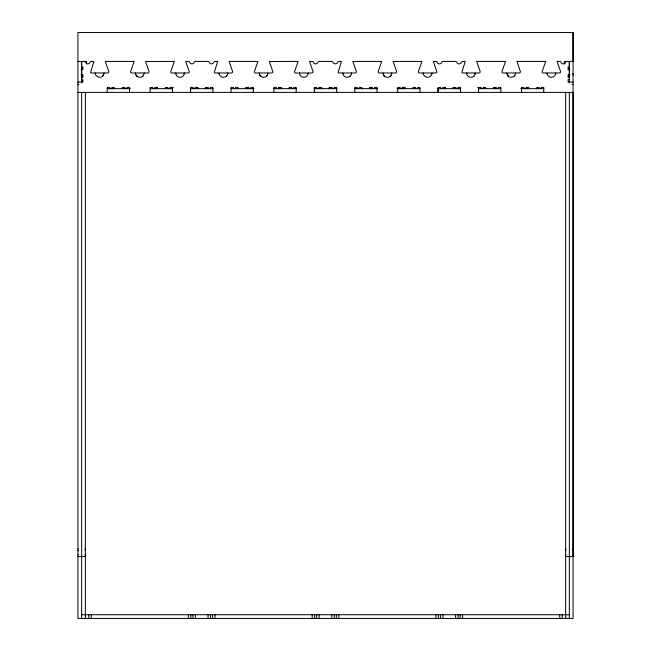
<?xml version="1.0" encoding="UTF-8"?>
<svg xmlns="http://www.w3.org/2000/svg" width="651" height="651" viewBox="0 0 651 651"><rect width="100%" height="100%" fill="white"/><g stroke="black" fill="none" stroke-linecap="round" stroke-linejoin="round"><path stroke-width="0.98" d="M81.652 82.067L81.652 61.43L81.652 82.783M569.348 76.908L569.348 61.43L569.348 82.783M573.067 32.55L573.067 618.45L77.933 618.45L77.933 32.55L573.067 32.55L573.059 61.43L564.401 61.43L564.401 63.912M573.067 75.011L573.067 73.425M103.875 73.775L103.948 72.985A4.329 4.329 0 0 1 99.619 77.314A4.329 4.329 0 0 1 95.29 72.985L95.371 73.832M184.298 73.775L184.371 72.985A4.329 4.329 0 0 1 180.034 77.314A4.329 4.329 0 0 1 175.705 72.985L175.778 73.775M227.663 73.775L227.736 72.985A4.329 4.329 0 0 1 223.399 77.314A4.329 4.329 0 0 1 219.07 72.985L219.151 73.832M308.078 73.775L308.151 72.985A4.329 4.329 0 0 1 303.814 77.314A4.329 4.329 0 0 1 299.484 72.985L299.558 73.775M351.442 73.775L351.516 72.985A4.329 4.329 0 0 1 347.178 77.314A4.329 4.329 0 0 1 342.849 72.985L342.931 73.832M431.857 73.775L431.93 72.985A4.329 4.329 0 0 1 427.601 77.314A4.329 4.329 0 0 1 423.264 72.985L423.337 73.775M475.222 73.775L475.295 72.985A4.329 4.329 0 0 1 470.966 77.314A4.329 4.329 0 0 1 466.629 72.985L466.718 73.832M555.637 73.775L555.71 72.985A4.329 4.329 0 0 1 551.381 77.314A4.329 4.329 0 0 1 547.052 72.985L547.125 73.775M142.894 76.045L143.432 75.394M266.674 76.045L267.211 75.394M390.454 76.045L390.991 75.394M514.233 76.045L514.778 75.394M102.557 76.175L103.037 75.646M226.336 76.175L226.817 75.646M350.116 76.175L350.604 75.646M473.895 76.175L474.384 75.646M77.933 61.43L86.599 61.43L86.599 63.912M81.652 67.208L82.889 67.208L82.889 69.681L80.911 69.681M569.348 67.208L568.111 67.208L568.111 69.681L570.089 69.681M80.911 74.841L82.889 74.841L82.889 77.314L81.652 77.314M570.089 74.841L568.111 74.841L568.111 77.314L569.348 77.314M81.652 79.585L82.889 79.585L82.889 82.067L77.933 82.067M569.348 79.585L568.111 79.585L568.111 82.067L573.067 82.067M77.933 84.54L78.869 84.54M572.131 84.54L573.067 84.54M122.087 87.429L124.976 87.429L124.976 88.666M157.566 87.429L154.678 87.429L154.678 88.666M173.247 87.429L169.952 87.429L169.952 88.666M245.866 87.429L248.755 87.429L248.755 88.666M281.354 87.429L278.465 87.429L278.465 88.666M369.646 87.429L372.535 87.429L372.535 88.666M405.134 87.429L402.245 87.429L402.245 88.666M477.753 87.429L481.056 87.429L481.056 88.666M493.434 87.429L496.322 87.429L496.322 88.666M528.913 87.429L526.024 87.429L526.024 88.666M107.228 88.666L130.233 88.666M150.145 88.666L172.425 88.666M190.271 88.666L213.17 88.666M231.015 88.666L254.02 88.666M273.925 88.666L296.205 88.666M314.051 88.666L336.949 88.666M354.795 88.666L377.075 88.666M396.98 88.666L419.985 88.666M437.83 88.666L460.729 88.666M478.575 88.666L500.855 88.666M520.767 88.666L543.772 88.666M77.933 92.377L573.067 92.377L573.067 556.556L565.638 556.556M77.933 548.826L78.397 548.826M84.899 548.826L85.362 548.826M565.638 548.826L566.101 548.826M572.595 548.826L573.067 548.826M77.933 550.412L78.397 550.412M84.899 550.412L85.362 550.412M565.638 550.412L566.101 550.412M572.595 550.412L573.067 550.412M77.933 554.896L78.397 554.896M84.899 554.896L85.362 554.896M565.638 554.896L566.101 554.896M572.595 554.896L573.067 554.896M77.933 556.556L85.362 556.556M81.652 614.739L569.348 614.739M507.756 75.646L508.236 76.175A4.313 4.313 0 0 1 507.332 74.995M383.968 75.646L384.456 76.175A4.313 4.313 0 0 1 383.553 74.995M260.188 75.646L260.677 76.175A4.313 4.313 0 0 1 259.773 74.995M136.409 75.646L136.897 76.175A4.313 4.313 0 0 1 135.986 74.995M569.348 92.377L569.348 618.45M565.638 92.377L565.638 618.45M562.212 614.739L562.212 618.45M559.738 614.739L559.738 618.45M543.772 92.377L543.772 87.429L541.29 87.429L541.29 88.666M539.231 88.666L539.231 87.429L536.758 87.429L536.758 88.666M528.498 87.429L528.498 88.666M527.261 87.429L527.261 88.666M523.965 88.666L523.965 87.429L521.492 87.429L521.484 92.377M500.855 92.377L500.855 87.429L498.381 87.429L498.381 88.666M495.077 87.429L495.077 88.666M493.84 87.429L493.84 88.666M485.589 88.666L485.589 87.429L483.115 87.429L483.115 88.666M478.575 87.429L478.575 92.377M462.609 614.739L462.609 618.45M460.42 92.377L460.42 87.429L457.946 87.429L457.946 88.666M460.135 614.739L460.135 618.45M458.084 614.739L458.084 618.45M455.887 88.666L455.887 87.429L452.998 87.429L452.998 88.666M455.602 614.739L455.602 618.45M453.405 87.429L453.405 88.666M445.569 88.666L445.569 87.429L442.68 87.429L442.68 88.666M445.154 87.429L445.154 88.666M442.957 614.739L442.957 618.45M440.613 88.666L440.613 87.429L438.139 87.429L438.139 92.377L438.139 88.666M440.483 614.739L440.483 618.45M438.432 614.739L438.432 618.45M435.958 614.739L435.958 618.45M419.985 92.377L419.985 87.429L417.511 87.429L417.511 88.666M415.452 88.666L415.452 87.429L412.97 87.429L412.97 88.666M404.719 87.429L404.719 88.666M403.482 87.429L403.482 88.666M400.178 88.666L400.178 87.429L397.704 87.429L397.704 92.377M377.075 92.377L377.075 87.429L374.602 87.429L374.602 88.666M371.298 87.429L371.298 88.666M370.061 87.429L370.061 88.666M361.81 88.666L361.81 87.429L359.336 87.429L359.336 88.666M357.269 88.666L357.269 87.429L354.795 87.429L354.795 92.377M338.829 614.739L338.829 618.45M336.64 92.377L336.64 87.429L334.166 87.429L334.166 88.666M336.347 614.739L336.347 618.45M334.297 614.739L334.297 618.45M332.1 88.666L332.1 87.429L329.211 87.429L329.211 88.666M331.823 614.739L331.823 618.45M329.626 87.429L329.626 88.666M321.789 88.666L321.789 87.429L318.9 87.429L318.9 88.666M321.374 87.429L321.374 88.666M319.177 614.739L319.177 618.45M316.834 88.666L316.834 87.429L314.36 87.429L314.36 92.377M316.703 614.739L316.703 618.45M314.653 614.739L314.653 618.45M312.171 614.739L312.171 618.45M296.205 92.377L296.205 87.429L293.731 87.429L293.731 88.666M291.664 88.666L291.664 87.429L289.19 87.429L289.19 88.666M280.939 87.429L280.939 88.666M279.702 87.429L279.702 88.666M276.398 88.666L276.398 87.429L273.925 87.429L273.925 92.377M253.296 92.377L253.296 87.429L250.822 87.429L250.822 88.666M247.518 87.429L247.518 88.666M246.281 87.429L246.281 88.666M238.03 88.666L238.03 87.429L235.548 87.429L235.548 88.666M233.489 88.666L233.489 87.429L231.015 87.429L231.015 92.377M215.042 614.739L215.042 618.45M212.861 92.377L212.861 87.429L210.387 87.429L210.387 88.666M212.568 614.739L212.568 618.45M210.517 614.739L210.517 618.45M208.32 88.666L208.32 87.429L205.431 87.429L205.431 88.666M208.043 614.739L208.043 618.45M205.846 87.429L205.846 88.666M198.002 88.666L198.002 87.429L195.113 87.429L195.113 88.666M197.595 87.429L197.595 88.666M195.398 614.739L195.398 618.45M193.054 88.666L193.054 87.429L190.58 87.429L190.58 92.377M192.916 614.739L192.916 618.45M190.865 614.739L190.865 618.45M188.391 614.739L188.391 618.45M172.425 87.429L172.425 92.377M167.885 88.666L167.885 87.429L165.411 87.429L165.411 88.666M157.16 87.429L157.16 88.666M155.923 87.429L155.923 88.666M152.619 88.666L152.619 87.429L150.145 87.429L150.145 92.377M129.508 92.377L129.516 87.429L127.035 87.429L127.035 88.666M123.739 87.429L123.739 88.666M122.502 87.429L122.502 88.666M114.242 88.666L114.242 87.429L111.769 87.429L111.769 88.666M109.71 88.666L109.71 87.429L107.228 87.429L107.228 92.377M91.262 614.739L91.262 618.45M88.788 614.739L88.788 618.45M85.362 92.377L85.362 618.45M81.652 92.377L81.652 618.45M267.943 72.985A4.337 4.337 0 0 1 263.606 77.314A4.337 4.337 0 0 1 259.277 72.985M144.164 72.985A4.337 4.337 0 0 1 139.827 77.314A4.337 4.337 0 0 1 135.498 72.985M84.264 61.43A1.237 1.237 0 0 1 85.427 62.26A2.474 2.474 0 0 0 90.098 62.26A1.237 1.237 0 0 1 91.262 61.43L93.874 61.43L90.538 72.424A1.237 1.237 0 0 0 91.571 72.985L107.667 72.985A1.237 1.237 0 0 0 108.538 72.619L108.904 71.748L105.413 61.788A1.229 1.229 0 0 1 105.364 61.43L134.082 61.43A1.229 1.229 0 0 1 134.033 61.788L130.542 71.748A1.237 1.237 0 0 0 131.779 72.985L147.875 72.985A1.237 1.237 0 0 0 148.745 72.619L149.112 71.748L145.621 61.788A1.375 1.375 0 0 1 145.58 61.519L174.289 61.43A1.229 1.229 0 0 1 174.24 61.788L170.749 71.748A1.237 1.237 0 0 0 171.986 72.985L188.082 72.985L189.115 72.424A1.245 1.245 0 0 0 189.319 71.748L185.836 61.788A1.229 1.229 0 0 1 185.779 61.43L188.391 61.43A1.237 1.237 0 0 1 189.563 62.26A2.474 2.474 0 0 0 194.226 62.26A1.237 1.237 0 0 1 195.398 61.43L208.043 61.43A1.237 1.237 0 0 1 209.207 62.26A2.474 2.474 0 0 0 213.878 62.26A1.237 1.237 0 0 1 215.042 61.43L217.654 61.43L214.317 72.424A1.237 1.237 0 0 0 215.351 72.985L231.447 72.985A1.237 1.237 0 0 0 232.317 72.619L232.684 71.748L229.201 61.788A1.229 1.229 0 0 1 229.144 61.43L257.861 61.43A1.229 1.229 0 0 1 257.812 61.788L254.329 71.748A1.237 1.237 0 0 0 255.566 72.985L271.654 72.985A1.237 1.237 0 0 0 272.533 72.619L272.891 71.748L269.408 61.788A1.375 1.375 0 0 1 269.359 61.519L298.068 61.43A1.229 1.229 0 0 1 298.02 61.788L294.537 71.748A1.237 1.237 0 0 0 295.774 72.985L311.862 72.985L312.903 72.424A1.245 1.245 0 0 0 313.098 71.748L309.616 61.788A1.229 1.229 0 0 1 309.567 61.43L312.171 61.43A1.237 1.237 0 0 1 313.343 62.26A2.474 2.474 0 0 0 318.014 62.26A1.237 1.237 0 0 1 319.177 61.43L331.823 61.43A1.237 1.237 0 0 1 332.995 62.26A2.474 2.474 0 0 0 337.657 62.26A1.237 1.237 0 0 1 338.829 61.43L341.433 61.43L338.097 72.424A1.237 1.237 0 0 0 339.138 72.985L355.226 72.985A1.237 1.237 0 0 0 356.105 72.619L356.463 71.748L352.98 61.788A1.229 1.229 0 0 1 352.932 61.43L381.649 61.43A1.229 1.229 0 0 1 381.592 61.788L378.109 71.748A1.237 1.237 0 0 0 379.346 72.985L395.434 72.985A1.237 1.237 0 0 0 396.313 72.619L396.671 71.748L393.139 61.43L421.856 61.43A1.229 1.229 0 0 1 421.799 61.788L418.316 71.748A1.237 1.237 0 0 0 419.553 72.985L435.641 72.985L436.683 72.424A1.245 1.245 0 0 0 436.886 71.748L433.395 61.788A1.229 1.229 0 0 1 433.346 61.43L435.958 61.43A1.237 1.237 0 0 1 437.122 62.26A2.474 2.474 0 0 0 441.793 62.26A1.237 1.237 0 0 1 442.957 61.43L455.602 61.43A1.237 1.237 0 0 1 456.774 62.26A2.474 2.474 0 0 0 461.445 62.26A1.237 1.237 0 0 1 462.609 61.43L465.221 61.43L461.885 72.424A1.237 1.237 0 0 0 462.918 72.985L479.006 72.985A1.237 1.237 0 0 0 479.885 72.619L480.251 71.748L476.76 61.788A1.229 1.229 0 0 1 476.711 61.43L505.428 61.43A1.229 1.229 0 0 1 505.379 61.788L501.888 71.748A1.237 1.237 0 0 0 503.125 72.985L519.221 72.985A1.237 1.237 0 0 0 520.092 72.619L520.458 71.748L516.918 61.43L545.636 61.43A1.229 1.229 0 0 1 545.587 61.788L542.096 71.748A1.245 1.245 0 0 0 542.299 72.424A1.237 1.237 0 0 0 543.333 72.985L559.429 72.985L560.462 72.424A1.245 1.245 0 0 0 560.666 71.748L557.175 61.788A1.229 1.229 0 0 1 557.126 61.43L559.738 61.43A1.237 1.237 0 0 1 560.902 62.26A2.474 2.474 0 0 0 565.573 62.26A1.237 1.237 0 0 1 566.736 61.43M515.511 72.985A4.337 4.337 0 0 1 511.173 77.314A4.337 4.337 0 0 1 506.836 72.985M391.723 72.985A4.337 4.337 0 0 1 387.394 77.314A4.337 4.337 0 0 1 383.057 72.985"/></g></svg>
